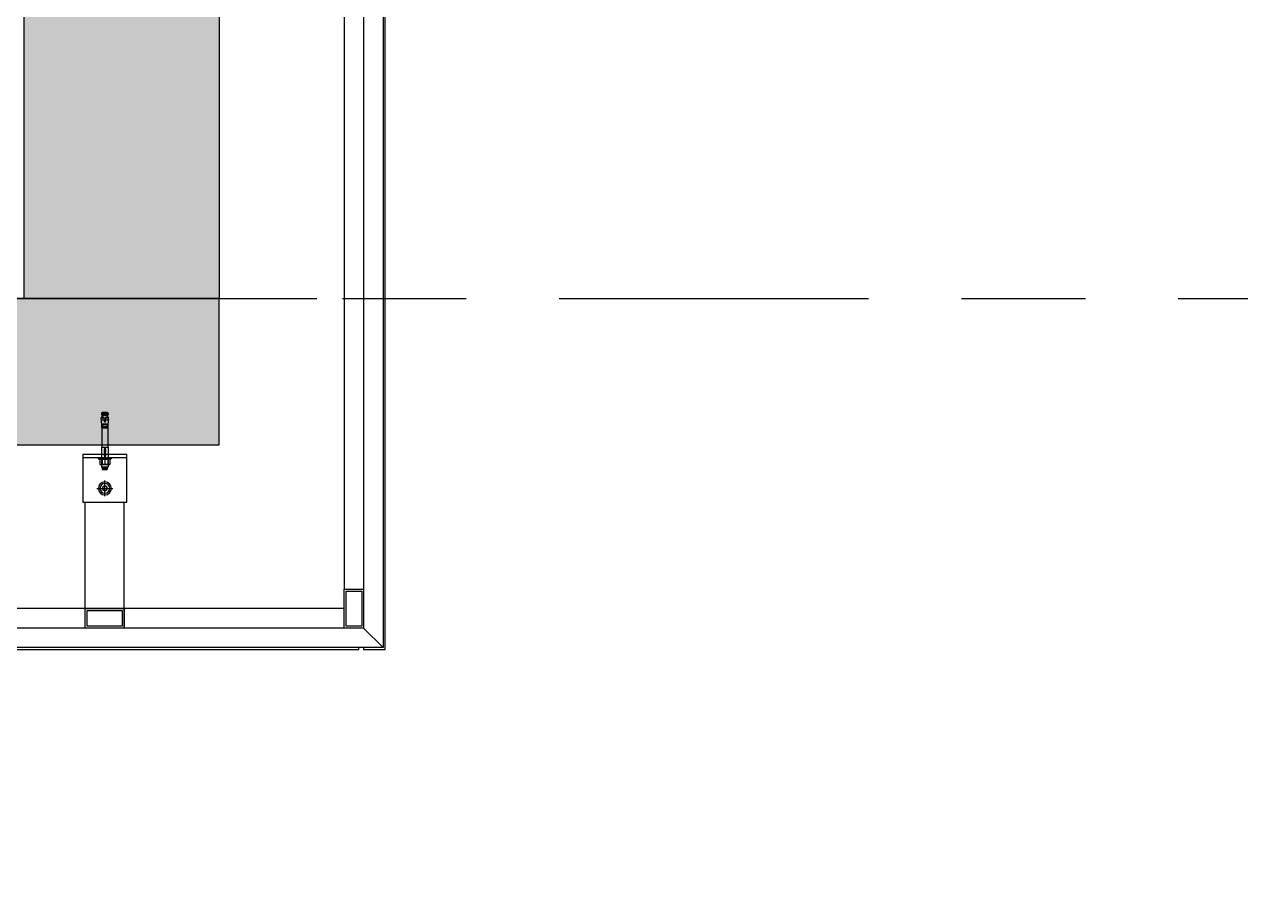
# Model space of a CAD drawing. Header units: inches. Extents: x 21 to 32698, y 13 to 3712.
# Drawn here: x 24749.8 to 24874.6, y 3140.5 to 3228.6 of the extents above; entities that cross this region are included whole.
import ezdxf

# ---------------------------------------------------------------- set-up
doc = ezdxf.new("R2010")
doc.units = ezdxf.units.IN
doc.header["$MEASUREMENT"] = 0
doc.linetypes.add('Centre', pattern=[3.175, 0.635, -0.47625, 1.5875, -0.47625])
for name, color, linetype, lineweight in [('Z_MİM_-KM-ALUMINIUM-09', 8, 'Continuous', 25), ('Z_MİM_-KM-CONCRETE', 8, 'Continuous', 25), ('Z_MİM_-KM-FLOR-LEVL-2', 8, 'Centre', 25), ('Z_MİM_-KM-Gor-05', 8, 'Continuous', 25), ('Z_MİM_-KM-IRON-09', 8, 'Continuous', 25), ('Z_MİM_-KM-PATTERN-STRC', 8, 'Continuous', 25), ('Z_MİM_-KM-STEEL-09', 8, 'Continuous', 25), ('Z_MİM_-KM-STRC-CONCRETE', 8, 'Continuous', 25), ('Z_MİM_00', 8, 'Continuous', 25)]:
    doc.layers.add(name, color=color, linetype=linetype, lineweight=lineweight)

# ---------------------------------------------------------------- blocks, each defined once
blk = doc.blocks.new('A$Ce8ddabe4')
at = {"layer": 'Z_MİM_-KM-PATTERN-STRC'}
h = blk.add_hatch(color=256, dxfattribs=at)
h.dxf.hatch_style = 1
h.paths.add_polyline_path([(20.37, 110), (40.37, 110), (40.37, 0), (20.37, 0)])
at = {"layer": 'Z_MİM_-KM-CONCRETE'}
blk.add_lwpolyline([(40.37, 0), (40.37, 110), (20.37, 110), (20.37, 0)], dxfattribs=at)
blk = doc.blocks.new('-KM_AL. PARAPET KAPLAMA')
at = {"layer": 'Z_MİM_-KM-ALUMINIUM-09'}
blk.add_line((-14.8, -33.8, -0.01), (-16.8, -35.8, -0.01), dxfattribs=at)
for points, elevation in [([(-14.8, -35.8), (-14.8, -36), (-17, -36), (-17, 102.87), (-12.7, 102.87), (-12.7, 106.49), (-12.5, 106.49), (-12.5, 102.67), (-16.8, 102.67), (-16.8, -35.8), (59.79, -35.8)], 0.01), ([(59.79, -35.8), (59.79, -36), (-14.3, -36), (-14.3, -35.8)], -0.01)]:
    blk.add_lwpolyline(points, dxfattribs=dict(at, elevation=elevation))
at = {"layer": 'Z_MİM_-KM-Gor-05'}
for p, q in [((11.67, -12.43, 0), (11.37, -12.43, 0)), ((11.41, -13.13, 0), (11.37, -12.43, 0)), ((11.67, -12.43, 0), (11.37, -12.43, 0)), ((11.63, -12.23, 0), (11.39, -12.23, 0)), ((11.63, -12.23, 0), (11.39, -12.23, 0)), ((11.52, -11.65, 0), (11.41, -11.76, 0)), ((12.07, -11.76, 0), (11.41, -11.76, 0)), ((11.41, -11.76, 0), (11.41, -11.88, 0)), ((12.07, -11.76, 0), (11.41, -11.76, 0)), ((12.07, -11.88, 0), (11.41, -11.88, 0)), ((11.43, -11.95, 0), (11.41, -11.88, 0)), ((12.07, -11.88, 0), (11.41, -11.88, 0)), ((12.06, -11.95, 0), (11.43, -11.95, 0)), ((11.44, -12.13, 0), (11.43, -11.95, 0)), ((12.06, -11.95, 0), (11.43, -11.95, 0)), ((11.58, -12.13, 0), (11.44, -12.13, 0)), ((11.58, -12.13, 0), (11.44, -12.13, 0)), ((11.97, -11.65, 0), (11.52, -11.65, 0)), ((11.59, -12.13, 0), (11.58, -12.13, 0)), ((11.59, -12.13, 0), (11.59, -12.13, 0)), ((11.59, -12.14, 0), (11.59, -12.13, 0)), ((11.59, -12.14, 0), (11.59, -12.14, 0)), ((11.59, -12.14, 0), (11.59, -12.14, 0)), ((11.59, -12.14, 0), (11.59, -12.14, 0)), ((11.6, -12.15, 0), (11.59, -12.14, 0)), ((11.6, -12.15, 0), (11.6, -12.15, 0)), ((11.6, -12.16, 0), (11.6, -12.15, 0)), ((11.61, -12.17, 0), (11.6, -12.16, 0)), ((11.61, -12.17, 0), (11.61, -12.17, 0)), ((11.61, -12.18, 0), (11.61, -12.17, 0)), ((11.61, -12.19, 0), (11.61, -12.18, 0)), ((11.62, -12.19, 0), (11.61, -12.19, 0)), ((11.62, -12.2, 0), (11.62, -12.19, 0)), ((11.62, -12.21, 0), (11.62, -12.2, 0)), ((11.63, -12.22, 0), (11.62, -12.21, 0)), ((11.63, -12.23, 0), (11.63, -12.22, 0)), ((11.64, -12.25, 0), (11.63, -12.23, 0)), ((11.64, -12.26, 0), (11.64, -12.25, 0)), ((11.65, -12.28, 0), (11.64, -12.26, 0)), ((11.65, -12.3, 0), (11.65, -12.28, 0)), ((11.66, -12.32, 0), (11.65, -12.3, 0)), ((11.66, -12.34, 0), (11.66, -12.32, 0)), ((11.67, -12.36, 0), (11.66, -12.34, 0)), ((11.67, -12.37, 0), (11.67, -12.36, 0)), ((11.67, -12.38, 0), (11.67, -12.37, 0)), ((11.67, -12.4, 0), (11.67, -12.38, 0)), ((11.67, -12.41, 0), (11.67, -12.4, 0)), ((11.68, -12.6, 0), (11.67, -12.41, 0)), ((11.82, -12.38, 0), (11.81, -12.4, 0)), ((11.81, -12.4, 0), (11.81, -12.41, 0)), ((11.81, -12.41, 0), (11.81, -12.42, 0)), ((11.81, -12.42, 0), (11.81, -12.5, 0)), ((12.11, -12.43, 0), (11.81, -12.43, 0)), ((12.11, -12.43, 0), (11.81, -12.43, 0)), ((11.83, -12.32, 0), (11.82, -12.34, 0)), ((11.82, -12.34, 0), (11.82, -12.36, 0)), ((11.82, -12.36, 0), (11.82, -12.37, 0)), ((11.82, -12.37, 0), (11.82, -12.38, 0)), ((11.84, -12.28, 0), (11.83, -12.3, 0)), ((11.83, -12.3, 0), (11.83, -12.32, 0)), ((11.85, -12.25, 0), (11.84, -12.26, 0)), ((11.84, -12.26, 0), (11.84, -12.28, 0)), ((11.86, -12.23, 0), (11.85, -12.25, 0)), ((11.87, -12.2, 0), (11.86, -12.21, 0)), ((11.86, -12.21, 0), (11.86, -12.22, 0)), ((11.86, -12.22, 0), (11.86, -12.23, 0)), ((12.1, -12.23, 0), (11.86, -12.23, 0)), ((12.1, -12.23, 0), (11.86, -12.23, 0)), ((11.88, -12.17, 0), (11.87, -12.18, 0)), ((11.87, -12.18, 0), (11.87, -12.19, 0)), ((11.87, -12.19, 0), (11.87, -12.2, 0)), ((11.89, -12.15, 0), (11.88, -12.16, 0)), ((11.88, -12.16, 0), (11.88, -12.17, 0)), ((11.88, -12.17, 0), (11.88, -12.17, 0)), ((11.89, -12.14, 0), (11.89, -12.15, 0)), ((11.89, -12.14, 0), (11.89, -12.14, 0)), ((11.89, -12.14, 0), (11.89, -12.14, 0)), ((11.9, -12.14, 0), (11.89, -12.14, 0)), ((11.89, -12.15, 0), (11.89, -12.15, 0)), ((12.05, -12.13, 0), (11.9, -12.13, 0)), ((11.9, -12.13, 0), (11.9, -12.14, 0)), ((11.9, -12.13, 0), (11.9, -12.13, 0)), ((11.9, -12.13, 0), (11.9, -12.13, 0)), ((12.05, -12.13, 0), (11.9, -12.13, 0)), ((12.07, -11.76, 0), (11.97, -11.65, 0)), ((12.06, -11.95, 0), (12.05, -12.13, 0)), ((12.07, -11.88, 0), (12.06, -11.95, 0)), ((12.07, -11.76, 0), (12.07, -11.88, 0)), ((12.11, -12.43, 0), (12.07, -13.13, 0)), ((12.07, -13.13, 0), (11.41, -13.13, 0)), ((11.42, -13.15, 0), (11.42, -13.28, 0)), ((12.07, -13.15, 0), (11.42, -13.15, 0)), ((12.07, -13.28, 0), (11.42, -13.28, 0)), ((11.44, -13.28, 0), (11.44, -15.26, 0)), ((11.5, -12.94, 0), (11.49, -12.85, 0)), ((11.49, -12.85, 0), (11.49, -13.13, 0)), ((11.99, -12.85, 0), (11.49, -12.85, 0)), ((11.5, -12.94, 0), (11.5, -13.13, 0)), ((11.99, -12.94, 0), (11.5, -12.94, 0)), ((11.5, -13.13, 0), (11.5, -13.15, 0)), ((11.68, -12.61, 0), (11.68, -12.6, 0)), ((11.68, -12.62, 0), (11.68, -12.61, 0)), ((11.68, -12.61, 0), (11.68, -12.61, 0)), ((11.69, -12.62, 0), (11.68, -12.62, 0)), ((11.69, -12.63, 0), (11.69, -12.62, 0)), ((11.69, -12.64, 0), (11.69, -12.63, 0)), ((11.69, -12.63, 0), (11.69, -12.63, 0)), ((11.7, -12.64, 0), (11.69, -12.64, 0)), ((11.7, -12.65, 0), (11.7, -12.64, 0)), ((11.7, -12.64, 0), (11.7, -12.64, 0)), ((11.71, -12.65, 0), (11.7, -12.65, 0)), ((11.72, -12.66, 0), (11.71, -12.65, 0)), ((11.71, -12.65, 0), (11.71, -12.65, 0)), ((11.71, -12.65, 0), (11.71, -12.65, 0)), ((11.73, -12.66, 0), (11.72, -12.66, 0)), ((11.72, -12.66, 0), (11.72, -12.66, 0)), ((11.74, -12.66, 0), (11.73, -12.66, 0)), ((11.73, -12.66, 0), (11.73, -12.66, 0)), ((11.74, -12.66, 0), (11.74, -12.66, 0)), ((11.75, -12.66, 0), (11.74, -12.66, 0)), ((11.76, -12.66, 0), (11.75, -12.66, 0)), ((11.75, -12.66, 0), (11.75, -12.66, 0)), ((11.77, -12.66, 0), (11.76, -12.66, 0)), ((11.76, -12.66, 0), (11.76, -12.66, 0)), ((11.78, -12.65, 0), (11.77, -12.65, 0)), ((11.77, -12.65, 0), (11.77, -12.65, 0)), ((11.77, -12.65, 0), (11.77, -12.66, 0)), ((11.79, -12.64, 0), (11.78, -12.65, 0)), ((11.78, -12.65, 0), (11.78, -12.65, 0)), ((11.8, -12.63, 0), (11.79, -12.63, 0)), ((11.79, -12.63, 0), (11.79, -12.64, 0)), ((11.79, -12.64, 0), (11.79, -12.64, 0)), ((11.79, -12.64, 0), (11.79, -12.64, 0)), ((11.81, -12.55, 0), (11.8, -12.58, 0)), ((11.8, -12.58, 0), (11.8, -12.6, 0)), ((11.8, -12.6, 0), (11.8, -12.61, 0)), ((11.8, -12.61, 0), (11.8, -12.61, 0)), ((11.8, -12.61, 0), (11.8, -12.62, 0)), ((11.8, -12.62, 0), (11.8, -12.62, 0)), ((11.8, -12.62, 0), (11.8, -12.63, 0)), ((11.81, -12.5, 0), (11.81, -12.53, 0)), ((11.81, -12.53, 0), (11.81, -12.55, 0)), ((11.99, -12.85, 0), (11.99, -13.13, 0)), ((11.99, -12.85, 0), (11.99, -12.94, 0)), ((11.99, -12.94, 0), (11.99, -13.13, 0)), ((11.99, -13.13, 0), (11.99, -13.15, 0)), ((12.04, -13.28, 0), (12.04, -15.26, 0)), ((12.07, -13.15, 0), (12.07, -13.28, 0)), ((11.41, -15.26, 0), (11.41, -16.3, 0)), ((11.68, -15.26, 0), (11.41, -15.26, 0)), ((11.68, -15.24, 0), (11.68, -15.31, 0)), ((11.81, -15.24, 0), (11.68, -15.24, 0)), ((11.81, -15.26, 0), (11.68, -15.26, 0)), ((11.71, -15.31, 0), (11.68, -15.31, 0)), ((11.68, -15.43, 0), (11.68, -15.51, 0)), ((11.71, -15.43, 0), (11.68, -15.43, 0)), ((11.81, -15.51, 0), (11.68, -15.51, 0)), ((11.68, -15.52, 0), (11.68, -15.59, 0)), ((11.81, -15.52, 0), (11.68, -15.52, 0)), ((11.81, -15.59, 0), (11.68, -15.59, 0)), ((11.68, -15.61, 0), (11.68, -15.68, 0)), ((11.81, -15.61, 0), (11.68, -15.61, 0)), ((11.75, -15.68, 0), (11.68, -15.68, 0)), ((11.68, -15.78, 0), (11.68, -16.07, 0)), ((11.74, -15.78, 0), (11.68, -15.78, 0)), ((11.74, -16.07, 0), (11.68, -16.07, 0)), ((11.68, -16.08, 0), (11.68, -16.15, 0)), ((11.81, -16.08, 0), (11.68, -16.08, 0)), ((11.81, -16.15, 0), (11.68, -16.15, 0)), ((11.7, -15.26, 0), (11.7, -16.3, 0)), ((11.71, -15.31, 0), (11.71, -15.43, 0)), ((11.74, -15.78, 0), (11.74, -15.89, 0)), ((11.81, -15.89, 0), (11.74, -15.89, 0)), ((11.74, -15.96, 0), (11.74, -16.07, 0)), ((11.81, -15.96, 0), (11.74, -15.96, 0)), ((11.75, -15.68, 0), (11.75, -15.83, 0)), ((11.81, -15.83, 0), (11.75, -15.83, 0)), ((11.77, -15.31, 0), (11.77, -15.43, 0)), ((11.81, -15.31, 0), (11.77, -15.31, 0)), ((11.81, -15.43, 0), (11.77, -15.43, 0)), ((11.78, -15.26, 0), (11.78, -16.3, 0)), ((11.81, -15.24, 0), (11.81, -15.31, 0)), ((12.08, -15.26, 0), (11.81, -15.26, 0)), ((11.81, -15.43, 0), (11.81, -15.51, 0)), ((11.81, -15.52, 0), (11.81, -15.59, 0)), ((11.81, -15.61, 0), (11.81, -15.83, 0)), ((11.81, -15.89, 0), (11.81, -15.96, 0)), ((11.81, -16.08, 0), (11.81, -16.15, 0)), ((12.08, -15.26, 0), (12.08, -16.3, 0)), ((11.08, -16.3, 0), (11.08, -16.43, 0)), ((12.41, -16.3, 0), (11.08, -16.3, 0)), ((12.41, -16.43, 0), (11.08, -16.43, 0)), ((12.24, -16.43, 0), (11.24, -16.43, 0)), ((11.24, -16.43, 0), (11.24, -17.02, 0)), ((11.27, -16.45, 0), (11.24, -16.45, 0)), ((11.27, -16.45, 0), (11.24, -16.45, 0)), ((11.27, -17, 0), (11.24, -16.99, 0)), ((11.28, -17, 0), (11.24, -16.99, 0)), ((12.24, -17.02, 0), (11.24, -17.02, 0)), ((11.29, -16.44, 0), (11.27, -16.45, 0)), ((11.29, -16.44, 0), (11.27, -16.45, 0)), ((11.29, -17, 0), (11.27, -17, 0)), ((11.32, -17.01, 0), (11.28, -17, 0)), ((11.31, -16.44, 0), (11.29, -16.44, 0)), ((11.31, -16.44, 0), (11.29, -16.44, 0)), ((11.31, -17.01, 0), (11.29, -17, 0)), ((11.34, -16.44, 0), (11.31, -16.44, 0)), ((11.34, -16.44, 0), (11.31, -16.44, 0)), ((11.34, -17.01, 0), (11.31, -17.01, 0)), ((11.35, -17.01, 0), (11.32, -17.01, 0)), ((11.36, -16.43, 0), (11.34, -16.44, 0)), ((11.36, -16.43, 0), (11.34, -16.44, 0)), ((11.36, -17.01, 0), (11.34, -17.01, 0)), ((11.39, -17.02, 0), (11.35, -17.01, 0)), ((11.38, -16.43, 0), (11.36, -16.43, 0)), ((11.38, -16.43, 0), (11.36, -16.43, 0)), ((11.38, -17.02, 0), (11.36, -17.01, 0)), ((11.4, -16.43, 0), (11.38, -16.43, 0)), ((11.4, -16.43, 0), (11.38, -16.43, 0)), ((11.4, -17.02, 0), (11.38, -17.02, 0)), ((11.39, -16.3, 0), (11.39, -16.43, 0)), ((11.42, -17.02, 0), (11.39, -17.02, 0)), ((11.43, -16.43, 0), (11.4, -16.43, 0)), ((11.43, -16.43, 0), (11.4, -16.43, 0)), ((11.43, -17.02, 0), (11.4, -17.02, 0)), ((11.41, -16.3, 0), (11.41, -17.02, 0)), ((11.45, -16.47, 0), (11.41, -16.43, 0)), ((11.45, -16.98, 0), (11.41, -17.02, 0)), ((11.41, -17.02, 0), (11.41, -17.27, 0)), ((12.08, -17.27, 0), (11.41, -17.27, 0)), ((11.49, -17.4, 0), (11.41, -17.27, 0)), ((12.08, -17.27, 0), (11.41, -17.27, 0)), ((11.46, -17.02, 0), (11.42, -17.02, 0)), ((11.45, -16.43, 0), (11.43, -16.43, 0)), ((11.45, -16.43, 0), (11.43, -16.43, 0)), ((11.45, -17.02, 0), (11.43, -17.02, 0)), ((11.47, -16.43, 0), (11.45, -16.43, 0)), ((11.47, -16.43, 0), (11.45, -16.43, 0)), ((11.45, -16.47, 0), (11.45, -16.98, 0)), ((12.03, -16.47, 0), (11.45, -16.47, 0)), ((12.03, -16.98, 0), (11.45, -16.98, 0)), ((11.47, -17.02, 0), (11.45, -17.02, 0)), ((11.49, -17.02, 0), (11.46, -17.02, 0)), ((11.49, -16.43, 0), (11.47, -16.43, 0)), ((11.49, -16.43, 0), (11.47, -16.43, 0)), ((11.49, -17.02, 0), (11.47, -17.02, 0)), ((11.51, -16.43, 0), (11.49, -16.43, 0)), ((11.52, -16.43, 0), (11.49, -16.43, 0)), ((11.51, -17.02, 0), (11.49, -17.02, 0)), ((11.51, -17.02, 0), (11.49, -17.02, 0)), ((12, -17.4, 0), (11.49, -17.4, 0)), ((11.49, -17.4, 0), (11.49, -17.55, 0)), ((12, -17.4, 0), (11.49, -17.4, 0)), ((11.54, -16.43, 0), (11.51, -16.43, 0)), ((11.54, -17.02, 0), (11.51, -17.02, 0)), ((11.54, -17.02, 0), (11.51, -17.02, 0)), ((11.54, -16.43, 0), (11.52, -16.43, 0)), ((11.56, -16.43, 0), (11.54, -16.43, 0)), ((11.56, -16.43, 0), (11.54, -16.43, 0)), ((11.56, -17.02, 0), (11.54, -17.02, 0)), ((11.56, -17.02, 0), (11.54, -17.02, 0)), ((11.58, -16.43, 0), (11.56, -16.43, 0)), ((11.59, -16.43, 0), (11.56, -16.43, 0)), ((11.58, -17.02, 0), (11.56, -17.02, 0)), ((11.58, -17.02, 0), (11.56, -17.02, 0)), ((11.6, -16.43, 0), (11.58, -16.43, 0)), ((11.6, -17.02, 0), (11.58, -17.02, 0)), ((11.6, -17.02, 0), (11.58, -17.02, 0)), ((11.61, -16.43, 0), (11.59, -16.43, 0)), ((11.62, -16.43, 0), (11.6, -16.43, 0)), ((11.62, -17.01, 0), (11.6, -17.02, 0)), ((11.62, -17.01, 0), (11.6, -17.02, 0)), ((11.64, -16.43, 0), (11.61, -16.43, 0)), ((11.65, -16.44, 0), (11.62, -16.43, 0)), ((11.65, -17.01, 0), (11.62, -17.01, 0)), ((11.65, -17.01, 0), (11.62, -17.01, 0)), ((11.66, -16.44, 0), (11.64, -16.43, 0)), ((11.67, -16.44, 0), (11.65, -16.44, 0)), ((11.67, -17.01, 0), (11.65, -17.01, 0)), ((11.67, -17.01, 0), (11.65, -17.01, 0)), ((11.69, -16.44, 0), (11.66, -16.44, 0)), ((11.69, -16.44, 0), (11.67, -16.44, 0)), ((11.69, -17, 0), (11.67, -17.01, 0)), ((11.69, -17, 0), (11.67, -17.01, 0)), ((11.72, -16.45, 0), (11.69, -16.44, 0)), ((11.72, -16.45, 0), (11.69, -16.44, 0)), ((11.72, -17, 0), (11.69, -17, 0)), ((11.72, -17, 0), (11.69, -17, 0)), ((11.78, -16.3, 0), (11.7, -16.3, 0)), ((11.74, -16.45, 0), (11.72, -16.45, 0)), ((11.74, -16.45, 0), (11.72, -16.45, 0)), ((11.74, -16.99, 0), (11.72, -17, 0)), ((11.74, -16.99, 0), (11.72, -17, 0)), ((11.74, -16.45, 0), (11.74, -16.99, 0)), ((11.78, -16.45, 0), (11.74, -16.45, 0)), ((11.74, -16.45, 0), (11.74, -16.99, 0)), ((11.77, -16.45, 0), (11.74, -16.45, 0)), ((11.77, -17, 0), (11.74, -16.99, 0)), ((11.77, -17, 0), (11.74, -16.99, 0)), ((11.8, -16.44, 0), (11.77, -16.45, 0)), ((11.79, -17, 0), (11.77, -17, 0)), ((11.79, -17, 0), (11.77, -17, 0)), ((11.82, -16.44, 0), (11.78, -16.45, 0)), ((11.81, -17.01, 0), (11.79, -17, 0)), ((11.81, -17.01, 0), (11.79, -17, 0)), ((11.82, -16.44, 0), (11.8, -16.44, 0)), ((11.84, -17.01, 0), (11.81, -17.01, 0)), ((11.84, -17.01, 0), (11.81, -17.01, 0)), ((11.85, -16.43, 0), (11.82, -16.44, 0)), ((11.85, -16.43, 0), (11.82, -16.44, 0)), ((11.86, -17.01, 0), (11.84, -17.01, 0)), ((11.86, -17.01, 0), (11.84, -17.01, 0)), ((11.89, -16.43, 0), (11.85, -16.43, 0)), ((11.87, -16.43, 0), (11.85, -16.43, 0)), ((11.88, -17.02, 0), (11.86, -17.01, 0)), ((11.88, -17.02, 0), (11.86, -17.01, 0)), ((11.9, -16.43, 0), (11.87, -16.43, 0)), ((11.9, -17.02, 0), (11.88, -17.02, 0)), ((11.9, -17.02, 0), (11.88, -17.02, 0)), ((11.92, -16.43, 0), (11.89, -16.43, 0)), ((11.92, -16.43, 0), (11.9, -16.43, 0)), ((11.93, -17.02, 0), (11.9, -17.02, 0)), ((11.93, -17.02, 0), (11.9, -17.02, 0)), ((11.96, -16.43, 0), (11.92, -16.43, 0)), ((11.94, -16.43, 0), (11.92, -16.43, 0)), ((11.95, -17.02, 0), (11.93, -17.02, 0)), ((11.95, -17.02, 0), (11.93, -17.02, 0)), ((11.97, -16.43, 0), (11.94, -16.43, 0)), ((11.97, -17.02, 0), (11.95, -17.02, 0)), ((11.97, -17.02, 0), (11.95, -17.02, 0)), ((11.99, -16.43, 0), (11.96, -16.43, 0)), ((11.99, -16.43, 0), (11.97, -16.43, 0)), ((11.99, -17.02, 0), (11.97, -17.02, 0)), ((11.99, -17.02, 0), (11.97, -17.02, 0)), ((12.01, -16.43, 0), (11.99, -16.43, 0)), ((12.01, -16.43, 0), (11.99, -16.43, 0)), ((12.01, -17.02, 0), (11.99, -17.02, 0)), ((12.01, -17.02, 0), (11.99, -17.02, 0)), ((12.08, -17.27, 0), (12, -17.4, 0)), ((12, -17.4, 0), (12, -17.55, 0)), ((12.04, -16.43, 0), (12.01, -16.43, 0)), ((12.04, -16.43, 0), (12.01, -16.43, 0)), ((12.04, -17.02, 0), (12.01, -17.02, 0)), ((12.04, -17.02, 0), (12.01, -17.02, 0)), ((12.07, -16.43, 0), (12.03, -16.47, 0)), ((12.03, -16.47, 0), (12.03, -16.98, 0)), ((12.07, -17.02, 0), (12.03, -16.98, 0)), ((12.06, -16.43, 0), (12.04, -16.43, 0)), ((12.06, -16.43, 0), (12.04, -16.43, 0)), ((12.06, -17.02, 0), (12.04, -17.02, 0)), ((12.06, -17.02, 0), (12.04, -17.02, 0)), ((12.08, -16.43, 0), (12.06, -16.43, 0)), ((12.08, -16.43, 0), (12.06, -16.43, 0)), ((12.08, -17.02, 0), (12.06, -17.02, 0)), ((12.08, -17.02, 0), (12.06, -17.02, 0)), ((12.08, -16.3, 0), (12.08, -17.02, 0)), ((12.1, -16.43, 0), (12.08, -16.43, 0)), ((12.1, -16.43, 0), (12.08, -16.43, 0)), ((12.1, -17.02, 0), (12.08, -17.02, 0)), ((12.08, -17.02, 0), (12.08, -17.27, 0)), ((12.1, -17.02, 0), (12.08, -17.02, 0)), ((12.1, -16.3, 0), (12.1, -16.43, 0)), ((12.12, -16.43, 0), (12.1, -16.43, 0)), ((12.12, -16.43, 0), (12.1, -16.43, 0)), ((12.12, -17.01, 0), (12.1, -17.02, 0)), ((12.12, -17.01, 0), (12.1, -17.02, 0)), ((12.15, -16.44, 0), (12.12, -16.43, 0)), ((12.15, -16.44, 0), (12.12, -16.43, 0)), ((12.15, -17.01, 0), (12.12, -17.01, 0)), ((12.15, -17.01, 0), (12.12, -17.01, 0)), ((12.17, -16.44, 0), (12.15, -16.44, 0)), ((12.17, -16.44, 0), (12.15, -16.44, 0)), ((12.17, -17.01, 0), (12.15, -17.01, 0)), ((12.17, -17.01, 0), (12.15, -17.01, 0)), ((12.19, -16.44, 0), (12.17, -16.44, 0)), ((12.19, -16.44, 0), (12.17, -16.44, 0)), ((12.19, -17, 0), (12.17, -17.01, 0)), ((12.19, -17, 0), (12.17, -17.01, 0)), ((12.22, -16.45, 0), (12.19, -16.44, 0)), ((12.22, -16.45, 0), (12.19, -16.44, 0)), ((12.22, -17, 0), (12.19, -17, 0)), ((12.22, -17, 0), (12.19, -17, 0)), ((12.24, -16.45, 0), (12.22, -16.45, 0)), ((12.24, -16.45, 0), (12.22, -16.45, 0)), ((12.24, -16.99, 0), (12.22, -17, 0)), ((12.24, -16.99, 0), (12.22, -17, 0)), ((12.24, -16.43, 0), (12.24, -17.02, 0)), ((12.41, -16.3, 0), (12.41, -16.43, 0)), ((12, -17.55, 0), (11.49, -17.55, 0)), ((11.74, -20.28, 0), (11.74, -18.65, 0)), ((12.56, -19.47, 0), (10.93, -19.47, 0))]:
    blk.add_line(p, q, dxfattribs=at)
for radius in [0.667, 0.5, 0.254]:
    blk.add_circle((11.74, -19.47, 0), radius, dxfattribs=at)
for centre, radius, start, end in [((13.68, -12.49, 0), 2.3, 173.3311, 178.3584), ((11.55, -12.25, 0), 0.167, 133.0605, 171.2863), ((11.93, -12.25, 0), 0.167, 8.7137, 46.9395), ((9.81, -12.49, 0), 2.3, 1.6416, 6.6689)]:
    blk.add_arc(centre, radius, start, end, dxfattribs=at)
at = {"layer": 'Z_MİM_-KM-IRON-09', "elevation": 0.01}
for points in [[(14.01, -16), (14.01, -20.9), (9.48, -20.9), (9.48, -16)], [(14.01, -16), (14.01, -16.3), (9.48, -16.3), (9.48, -16)]]:
    blk.add_lwpolyline(points, close=True, dxfattribs=at)
at = {"layer": 'Z_MİM_-KM-STEEL-09'}
for p, q in [((-14.8, 98.2, -0.02), (-14.8, -29.8, -0.02)), ((-12.8, 98.2, -0.02), (-12.8, -29.8, -0.01)), ((9.75, -33.8, -0.01), (9.75, -20.9, 0)), ((13.75, -31.8, -0.01), (13.75, -20.9, 0)), ((-12.8, -31.8, -0.01), (57.5, -31.8, -0.01)), ((-14.8, -33.8, -0.01), (57.5, -33.8, -0.01))]:
    blk.add_line(p, q, dxfattribs=at)
for points, elevation in [([(-12.8, -33.8), (-12.8, -29.8), (-14.8, -29.8), (-14.8, -33.8)], 0), ([(-13, -33.6), (-13, -30), (-14.6, -30), (-14.6, -33.6)], 0), ([(13.75, -31.8), (9.75, -31.8), (9.75, -33.8), (13.75, -33.8)], 0.01), ([(13.55, -32), (9.95, -32), (9.95, -33.6), (13.55, -33.6)], 0.01)]:
    blk.add_lwpolyline(points, close=True, dxfattribs=dict(at, elevation=elevation))
blk = doc.blocks.new('-KM_Çatı B Kesiti1')
blk.add_line((0, 0), (3930, 0))
at = {"xscale": -1}
for name, p in [('A$Ce8ddabe4', (3940.37, 0)), ('-KM_AL. PARAPET KAPLAMA', (3920, 0))]:
    blk.add_blockref(name, p, dxfattribs=at)

msp = doc.modelspace()

# ---------------------------------------------------------------- hatches: boundary and pattern name
at = {"layer": 'Z_MİM_-KM-PATTERN-STRC'}
msp.add_hatch(color=256, dxfattribs=at).paths.add_polyline_path([(20919.84, 3200.52), (20859.84, 3200.52), (20859.84, 3185.52), (20919.84, 3185.52), (20919.84, 3140.52), (20949.84, 3140.52), (20949.84, 3185.52), (21209.84, 3185.52), (21209.84, 3140.52), (21234.84, 3140.52), (21234.84, 3185.52), (21849.84, 3185.52), (21849.84, 3140.52), (21874.84, 3140.52), (21874.84, 3185.52), (22494.84, 3185.52), (22494.84, 3140.52), (22519.84, 3140.52), (22519.84, 3185.52), (23219.84, 3185.52), (23219.84, 3140.52), (23244.84, 3140.52), (23244.84, 3185.52), (23899.84, 3185.52), (23899.84, 3140.52), (23924.84, 3140.52), (23924.84, 3185.52), (24679.84, 3185.52), (24679.84, 3140.52), (24709.84, 3140.52), (24709.84, 3185.52), (24769.84, 3185.52), (24769.84, 3200.52), (24709.84, 3200.52)])

# ---------------------------------------------------------------- linework, layer by layer
at = {"layer": 'Z_MİM_-KM-FLOR-LEVL-2', "ltscale": 20}
msp.add_line((20591.46, 3200.52), (25142.08, 3200.52), dxfattribs=at)
at = {"layer": 'Z_MİM_-KM-STRC-CONCRETE'}
msp.add_lwpolyline([(21874.84, 3185.52), (22494.84, 3185.52), (22494.84, 3140.52), (22519.84, 3140.52), (22519.84, 3185.52), (23219.84, 3185.52), (23219.84, 3140.52), (23244.84, 3140.52), (23244.84, 3185.52), (23899.84, 3185.52), (23899.84, 3140.52), (23924.84, 3140.52), (23924.84, 3185.52), (24679.84, 3185.52), (24679.84, 3140.52), (24709.84, 3140.52), (24709.84, 3185.52), (24769.84, 3185.52), (24769.84, 3200.52), (24709.84, 3200.52), (20919.84, 3200.52)], dxfattribs=at)

# ---------------------------------------------------------------- next in the draw order: block references
at = {"layer": 'Z_MİM_00'}
msp.add_blockref('-KM_Çatı B Kesiti1', (20849.84, 3200.52), dxfattribs=at)

doc.saveas('drawing.dxf')
